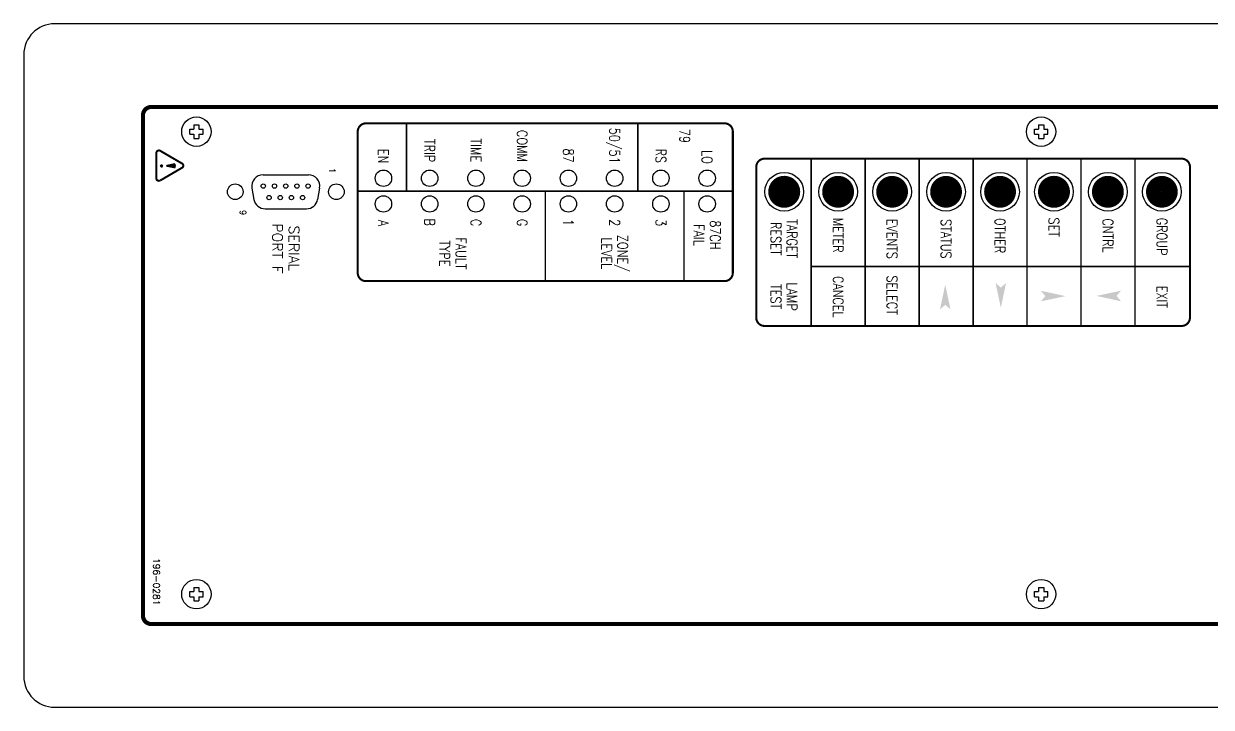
# Model space of a CAD drawing. Extents: x 1.8 to 21.7, y 5 to 12.1.
# Drawn here: x 1.85 to 13.41, y 5.42 to 12.08 of the extents above; entities that cross this region are included whole.
import ezdxf
from ezdxf.enums import TextEntityAlignment as Align

# ---------------------------------------------------------------- set-up
doc = ezdxf.new("R2010")
doc.units = 0
doc.header["$MEASUREMENT"] = 0
doc.layers.get('0').update_dxf_attribs({"linetype": 'CONTINUOUS'})
doc.styles.add('ROMAND', font='ROMAND', dxfattribs={"width": 0.875})
doc.styles.add('ROMANS', font='ROMANS')

msp = doc.modelspace()

# ---------------------------------------------------------------- linework, layer by layer
for p, q in [((21.35, 12.075), (2.15, 12.075)), ((1.85, 11.775), (1.85, 5.725)), ((2.15, 5.425), (21.35, 5.425))]:
    msp.add_line(p, q)
at = {"linetype": 'CONTINUOUS'}
for p, q in [((3.465, 11), (3.465, 11.05)), ((3.465, 11.05), (3.505, 11.05)), ((3.465, 11), (3.505, 11)), ((3.505, 11.09), (3.505, 11.05)), ((3.505, 11.09), (3.555, 11.09)), ((3.505, 11), (3.505, 10.96)), ((3.555, 11.09), (3.555, 11.05)), ((3.555, 11.05), (3.595, 11.05)), ((3.555, 11), (3.555, 10.96)), ((3.555, 11), (3.595, 11)), ((3.595, 11), (3.595, 11.05)), ((11.685, 11), (11.685, 11.05)), ((11.685, 11.05), (11.725, 11.05)), ((11.685, 11), (11.725, 11)), ((11.725, 11.09), (11.725, 11.05)), ((11.725, 11.09), (11.775, 11.09)), ((11.725, 11), (11.725, 10.96)), ((11.775, 11.09), (11.775, 11.05)), ((11.775, 11.05), (11.815, 11.05)), ((11.775, 11), (11.775, 10.96)), ((11.775, 11), (11.815, 11)), ((11.815, 11), (11.815, 11.05)), ((3.505, 10.96), (3.555, 10.96)), ((11.725, 10.96), (11.775, 10.96)), ((3.182, 10.695), (3.201, 10.695)), ((3.182, 10.694), (3.201, 10.694)), ((3.182, 10.693), (3.201, 10.693)), ((3.182, 10.692), (3.201, 10.692)), ((3.182, 10.691), (3.201, 10.691)), ((3.182, 10.69), (3.201, 10.69)), ((3.183, 10.697), (3.2, 10.697)), ((3.183, 10.696), (3.2, 10.696)), ((3.183, 10.689), (3.2, 10.689)), ((3.183, 10.688), (3.2, 10.688)), ((3.184, 10.699), (3.199, 10.699)), ((3.184, 10.698), (3.199, 10.698)), ((3.184, 10.698), (3.199, 10.698)), ((3.184, 10.687), (3.199, 10.687)), ((3.185, 10.7), (3.197, 10.7)), ((3.185, 10.686), (3.198, 10.686)), ((3.186, 10.685), (3.197, 10.685)), ((3.187, 10.701), (3.196, 10.701)), ((3.187, 10.684), (3.196, 10.684)), ((3.24, 10.694), (3.326, 10.694)), ((3.24, 10.693), (3.326, 10.693)), ((3.241, 10.696), (3.326, 10.696)), ((3.241, 10.695), (3.326, 10.695)), ((3.241, 10.692), (3.326, 10.692)), ((3.241, 10.691), (3.326, 10.691)), ((3.319, 10.711), (3.242, 10.697)), ((3.319, 10.677), (3.242, 10.691)), ((3.243, 10.697), (3.325, 10.697)), ((3.243, 10.69), (3.326, 10.69)), ((3.248, 10.698), (3.325, 10.698)), ((3.25, 10.689), (3.325, 10.689)), ((3.254, 10.699), (3.325, 10.699)), ((3.255, 10.688), (3.325, 10.688)), ((3.26, 10.7), (3.325, 10.7)), ((3.261, 10.687), (3.325, 10.687)), ((3.265, 10.701), (3.325, 10.701)), ((3.267, 10.686), (3.325, 10.686)), ((3.271, 10.702), (3.324, 10.702)), ((3.272, 10.685), (3.324, 10.685)), ((3.277, 10.703), (3.324, 10.703)), ((3.278, 10.684), (3.324, 10.684)), ((3.282, 10.704), (3.324, 10.704)), ((3.283, 10.683), (3.324, 10.683)), ((3.288, 10.705), (3.323, 10.705)), ((3.289, 10.682), (3.323, 10.682)), ((3.294, 10.706), (3.323, 10.706)), ((3.295, 10.681), (3.323, 10.681)), ((3.299, 10.707), (3.323, 10.707)), ((3.301, 10.68), (3.323, 10.68)), ((3.305, 10.708), (3.322, 10.708)), ((3.306, 10.679), (3.322, 10.679)), ((3.311, 10.709), (3.321, 10.709)), ((3.311, 10.678), (3.322, 10.678)), ((3.314, 10.71), (3.321, 10.71)), ((3.315, 10.678), (3.321, 10.678)), ((3.505, 6.59), (3.505, 6.55)), ((3.505, 6.59), (3.555, 6.59)), ((3.555, 6.59), (3.555, 6.55)), ((11.725, 6.59), (11.725, 6.55)), ((11.725, 6.59), (11.775, 6.59)), ((11.775, 6.59), (11.775, 6.55)), ((3.465, 6.5), (3.465, 6.55)), ((3.465, 6.55), (3.505, 6.55)), ((3.465, 6.5), (3.505, 6.5)), ((3.505, 6.5), (3.505, 6.46)), ((3.555, 6.55), (3.595, 6.55)), ((3.555, 6.5), (3.555, 6.46)), ((3.555, 6.5), (3.595, 6.5)), ((3.595, 6.5), (3.595, 6.55)), ((11.685, 6.5), (11.685, 6.55)), ((11.685, 6.55), (11.725, 6.55)), ((11.685, 6.5), (11.725, 6.5)), ((11.725, 6.5), (11.725, 6.46)), ((11.775, 6.55), (11.815, 6.55)), ((11.775, 6.5), (11.775, 6.46)), ((11.775, 6.5), (11.815, 6.5)), ((11.815, 6.5), (11.815, 6.55)), ((3.505, 6.46), (3.555, 6.46)), ((11.725, 6.46), (11.775, 6.46))]:
    msp.add_line(p, q, dxfattribs=at)
for points, const_width in [([(20.49, 6.315), (20.49, 11.185, 0.414214), (20.41, 11.265), (3.09, 11.265, 0.414214), (3.01, 11.185), (3.01, 6.315, 0.414214), (3.09, 6.235), (20.41, 6.235, 0.414214)], 0.04), ([(5.18, 11.106), (8.67, 11.106, -0.414214), (8.75, 11.026), (8.75, 9.651, -0.414214), (8.67, 9.571), (5.18, 9.571, -0.414214), (5.1, 9.651), (5.1, 11.026, -0.414214)], 0.02)]:
    msp.add_lwpolyline(points, format="xyb", close=True, dxfattribs=dict(at, const_width=const_width))
at = {"const_width": 0.015}
for points in [[(5.575, 10.447), (5.575, 11.106)], [(7.825, 10.447), (7.825, 11.106)], [(9.513, 10.762), (9.513, 9.135)], [(10.038, 10.762), (10.038, 9.135)], [(6.925, 9.571), (6.925, 10.447)], [(8.275, 9.571), (8.275, 10.447)], [(13.198, 9.714), (9.513, 9.714)]]:
    msp.add_lwpolyline(points, dxfattribs=at)
at = {"linetype": 'CONTINUOUS', "const_width": 0.02}
for points in [[(3.179, 10.839, 0.563069), (3.14, 10.817, 0.563069)], [(3.39, 10.673, 0.575689), (3.39, 10.716, 0.575689)], [(3.14, 10.572, 0.578182), (3.177, 10.55, 0.578182)]]:
    msp.add_lwpolyline(points, format="xyb", dxfattribs=at)
at = {"linetype": 'CONTINUOUS'}
for points, const_width in [([(3.14, 10.818), (3.14, 10.572)], 0.02), ([(3.178, 10.839), (3.389, 10.716)], 0.02), ([(10.563, 10.762), (10.563, 9.135)], 0.015), ([(11.088, 10.762), (11.088, 9.135)], 0.015), ([(11.613, 10.762), (11.613, 9.135)], 0.015), ([(12.138, 10.762), (12.138, 9.135)], 0.015), ([(12.663, 10.762), (12.663, 9.135)], 0.015), ([(3.178, 10.55), (3.389, 10.673)], 0.02), ([(5.1, 10.447), (8.75, 10.447)], 0.015)]:
    msp.add_lwpolyline(points, dxfattribs=dict(at, const_width=const_width))
for points, const_width in [([(9.058, 10.762), (13.118, 10.762, -0.414214), (13.198, 10.682), (13.198, 9.215, -0.414214), (13.118, 9.135), (9.058, 9.135, -0.414214), (8.978, 9.215), (8.978, 10.682, -0.414214)], 0.02), ([(9.172, 10.44, 1), (9.328, 10.44, 1)], 0.155), ([(9.697, 10.44, 1), (9.852, 10.44, 1)], 0.155), ([(10.223, 10.44, 1), (10.377, 10.44, 1)], 0.155), ([(10.748, 10.44, 1), (10.902, 10.44, 1)], 0.155), ([(11.273, 10.44, 1), (11.428, 10.44, 1)], 0.155), ([(11.797, 10.44, 1), (11.953, 10.44, 1)], 0.155), ([(12.322, 10.44, 1), (12.477, 10.44, 1)], 0.155), ([(12.848, 10.44, 1), (13.002, 10.44, 1)], 0.155)]:
    msp.add_lwpolyline(points, format="xyb", close=True, dxfattribs=dict(const_width=const_width))
for points in [[(4.179, 10.605, 0.466308), (4.071, 10.476, 0.466308)], [(4.729, 10.476, 0.466308), (4.621, 10.605, 0.466308)], [(4.09, 10.366, 0.36397), (4.198, 10.275, 0.36397)], [(4.601, 10.275, 0.36397), (4.709, 10.366, 0.36397)]]:
    msp.add_lwpolyline(points, format="xyb")
for points in [[(4.179, 10.605), (4.621, 10.605)], [(4.07, 10.476), (4.09, 10.366)], [(4.729, 10.476), (4.709, 10.366)], [(4.198, 10.275), (4.601, 10.275)]]:
    msp.add_lwpolyline(points)
for centre, radius in [((3.53, 11.025), 0.143), ((11.75, 11.025), 0.143), ((5.35, 10.572), 0.08), ((5.8, 10.572), 0.08), ((6.25, 10.572), 0.08), ((6.7, 10.572), 0.08), ((7.15, 10.572), 0.08), ((7.6, 10.572), 0.08), ((8.05, 10.572), 0.08), ((8.5, 10.572), 0.08), ((3.908, 10.44), 0.076), ((4.181, 10.496), 0.021), ((4.29, 10.496), 0.021), ((4.399, 10.496), 0.021), ((4.508, 10.496), 0.021), ((4.617, 10.496), 0.021), ((4.892, 10.44), 0.076), ((9.25, 10.44), 0.188), ((9.775, 10.44), 0.188), ((10.3, 10.44), 0.188), ((10.825, 10.44), 0.188), ((11.35, 10.44), 0.188), ((11.875, 10.44), 0.188), ((12.4, 10.44), 0.188), ((12.925, 10.44), 0.188), ((4.237, 10.384), 0.021), ((4.346, 10.384), 0.021), ((4.455, 10.384), 0.021), ((4.564, 10.384), 0.021), ((5.35, 10.322), 0.08), ((5.8, 10.322), 0.08), ((6.25, 10.322), 0.08), ((6.7, 10.322), 0.08), ((7.15, 10.322), 0.08), ((7.6, 10.322), 0.08), ((8.05, 10.322), 0.08), ((8.5, 10.322), 0.08), ((3.53, 6.525), 0.143), ((11.75, 6.525), 0.143)]:
    msp.add_circle(centre, radius)
msp.add_circle((3.191, 10.693), 0.00949, dxfattribs=at)
for centre, start, end in [((2.15, 11.775), 90, 180), ((2.15, 5.725), 180, 270)]:
    msp.add_arc(centre, 0.3, start, end)
for centre, radius, start, end in [((3.245, 10.694), 0.00443, 145.1611, 211.4494), ((3.243, 10.695), 0.002, 100.0021, 146.7048), ((3.243, 10.693), 0.002, 213.1837, 259.9568), ((3.319, 10.709), 0.00229, 24.4954, 90.0697), ((3.32, 10.679), 0.00185, 250.8113, 323.7637), ((3.294, 10.694), 0.0321, 330.1201, 29.7369)]:
    msp.add_arc(centre, radius, start, end, dxfattribs=at)
for points in [[(10.766, 9.296), (10.817, 9.34), (10.817, 9.537)], [(10.817, 9.537), (10.868, 9.296), (10.817, 9.34)], [(11.307, 9.553), (11.358, 9.508), (11.358, 9.312)], [(11.358, 9.312), (11.409, 9.553), (11.358, 9.508)], [(11.747, 9.477), (11.988, 9.425), (11.791, 9.425)], [(12.528, 9.478), (12.288, 9.427), (12.484, 9.427)], [(11.791, 9.425), (11.988, 9.425), (11.747, 9.374)], [(12.484, 9.427), (12.288, 9.427), (12.528, 9.375)]]:
    msp.add_solid(points)

# ---------------------------------------------------------------- texts
at = {"style": 'ROMAND', "width": 0.8}
for s, p in [('COMM', (6.65, 10.886)), ('79', (8.232, 10.983)), ('TRIP', (5.75, 10.841)), ('TIME', (6.2, 10.844)), ('EN', (5.3, 10.787)), ('RS', (8, 10.79)), ('LO', (8.45, 10.779)), ('TARGET', (9.276, 9.984)), ('METER', (9.725, 10.018)), ('EVENTS', (10.25, 9.983)), ('A', (5.3, 10.136)), ('B', (5.75, 10.144)), ('C', (6.2, 10.14)), ('G', (6.65, 10.14)), ('1', (7.1, 10.142)), ('2', (7.55, 10.14)), ('3', (8, 10.14)), ('FAIL', (8.371, 10.02)), ('87CH', (8.529, 10.02)), ('RESET', (9.119, 9.984)), ('TYPE', (5.896, 9.841)), ('FAULT', (6.054, 9.841)), ('LEVEL', (7.471, 9.841)), ('ZONE/', (7.629, 9.841)), ('CANCEL', (9.725, 9.419)), ('SELECT', (10.25, 9.434)), ('TEST', (9.119, 9.42)), ('LAMP', (9.276, 9.42))]:
    msp.add_text(s, height=0.1, rotation=270, dxfattribs=at).set_placement(p, align=Align.CENTER)
for s, p in [('50/51', (7.55, 10.714)), ('87', (7.1, 10.725))]:
    msp.add_text(s, height=0.1, rotation=270, dxfattribs=at).set_placement(p, align=Align.RIGHT)
at = {"linetype": 'CONTINUOUS'}
for s, height, style, p in [('1', 0.06, 'ROMANS', (4.823, 10.646)), ('9', 0.06, 'ROMANS', (3.953, 10.237)), ('PORT F', 0.1, 'ROMAND', (4.269, 9.889)), ('SERIAL', 0.1, 'ROMAND', (4.43, 9.89))]:
    msp.add_text(s, height=height, rotation=270, dxfattribs=dict(at, style=style)).set_placement(p, align=Align.CENTER)
at = {"linetype": 'CONTINUOUS', "style": 'ROMAND', "width": 0.8}
for s, p in [('STATUS', (10.775, 9.983)), ('OTHER', (11.3, 10.014)), ('SET', (11.825, 10.095)), ('CNTRL', (12.35, 10.015)), ('GROUP', (12.875, 10.004)), ('EXIT', (12.875, 9.418))]:
    msp.add_text(s, height=0.1, rotation=270, dxfattribs=at).set_placement(p, align=Align.CENTER)
at = {"linetype": 'CONTINUOUS', "style": 'ROMANS'}
msp.add_text('196-0281', height=0.065, rotation=270, dxfattribs=at).set_placement((3.11, 6.877))

doc.saveas('drawing.dxf')
